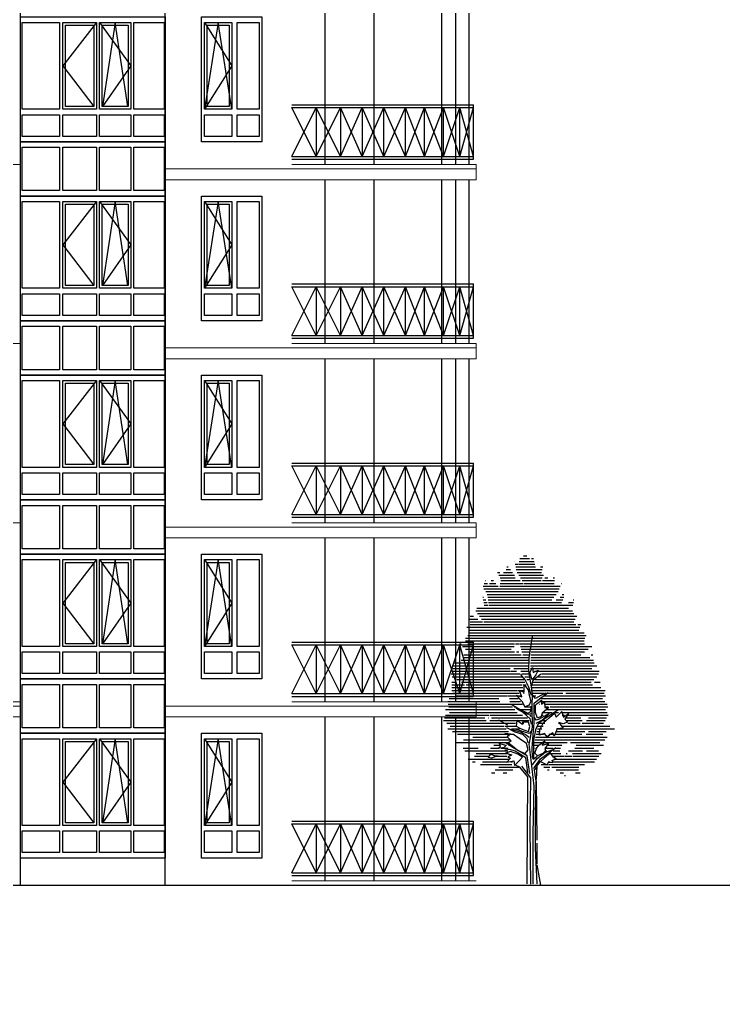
# Model space of a CAD drawing. Header units: inches. Extents: x -634 to 3638, y -6930911 to 5552.
# Drawn here: x 2135.34 to 2148.88, y 3390.97 to 3409.93 of the extents above; entities that cross this region are included whole.
import ezdxf

# ---------------------------------------------------------------- set-up
doc = ezdxf.new("R2010")
doc.units = ezdxf.units.IN
doc.header["$MEASUREMENT"] = 0
doc.linetypes.add('DASHED2', pattern=[9.525, 6.35, -3.175])
for name, color, linetype in [('derevo', 7, 'Continuous'), ('OGRAJDENIYE', 255, 'Continuous'), ('Okno', 150, 'Continuous'), ('WALL', 243, 'Continuous'), ('развертка', 7, 'Continuous')]:
    doc.layers.add(name, color=color, linetype=linetype)
doc.layers.add('ELEV', color=134, linetype='Continuous', lineweight=18)
doc.layers.add('WALL_1', color=11, linetype='Continuous', lineweight=15)

# ---------------------------------------------------------------- blocks, each defined once
blk = doc.blocks.new('*X16')
at = {"color": 0, "linetype": 'ByBlock'}
for p, q in [((108.584, 21.6), (108.585, 21.6)), ((108.753, 21.6), (109.298, 21.6)), ((108.775, 21.7), (109.124, 21.7)), ((108.911, 21.8), (109.024, 21.8)), ((109.203, 21.7), (109.275, 21.7)), ((107.957, 21.2), (108.045, 21.2)), ((108.174, 21.2), (108.508, 21.2)), ((108.273, 21.3), (108.429, 21.3)), ((108.305, 21.4), (108.35, 21.4)), ((108.603, 21.5), (108.702, 21.5)), ((108.623, 21.4), (109.342, 21.4)), ((108.642, 21.3), (109.586, 21.3)), ((108.68, 21.2), (109.56, 21.2)), ((108.731, 21.5), (109.32, 21.5)), ((109.53, 21.4), (109.611, 21.4)), ((107.515, 20.9), (107.525, 20.9)), ((107.73, 20.9), (107.817, 20.9)), ((108.005, 21.1), (108.584, 21.1)), ((108.052, 21), (108.599, 21)), ((108.082, 20.9), (108.614, 20.9)), ((108.633, 20.9), (108.786, 20.9)), ((108.739, 21.1), (109.633, 21.1)), ((108.798, 21), (109.593, 21)), ((108.857, 20.9), (109.553, 20.9)), ((109.6, 20.9), (110.032, 20.9)), ((109.68, 21), (109.798, 21)), ((109.987, 21), (110.038, 21)), ((107.441, 20.7), (107.984, 20.7)), ((107.466, 20.6), (110.209, 20.6)), ((107.478, 20.8), (107.601, 20.8)), ((107.53, 20.5), (110.169, 20.5)), ((107.671, 20.8), (107.901, 20.8)), ((108.043, 20.7), (110.248, 20.7)), ((108.062, 20.8), (108.887, 20.8)), ((108.916, 20.8), (109.512, 20.8)), ((109.519, 20.8), (110.025, 20.8)), ((110.283, 20.8), (110.288, 20.8)), ((107.421, 20.3), (107.455, 20.3)), ((107.441, 20.2), (107.536, 20.2)), ((107.589, 20.4), (110.097, 20.4)), ((107.605, 20.3), (110.017, 20.3)), ((107.62, 20.2), (109.938, 20.2)), ((110.098, 20.2), (110.341, 20.2)), ((110.247, 20.3), (110.376, 20.3)), ((110.317, 20.4), (110.376, 20.4)), ((110.719, 20.2), (110.747, 20.2)), ((107.165, 19.8), (110.695, 19.8)), ((107.201, 19.9), (107.487, 19.9)), ((107.46, 20.1), (107.581, 20.1)), ((107.48, 20), (107.617, 20)), ((107.5, 19.9), (107.652, 19.9)), ((107.636, 20.1), (110.292, 20.1)), ((107.652, 20), (110.708, 20)), ((107.667, 19.9), (110.544, 19.9)), ((110.543, 20.1), (110.73, 20.1)), ((106.951, 19.5), (107.249, 19.5)), ((106.958, 19.4), (107.409, 19.4)), ((106.965, 19.6), (107.088, 19.6)), ((107.23, 19.7), (110.746, 19.7)), ((107.306, 19.6), (110.851, 19.6)), ((107.382, 19.5), (110.796, 19.5)), ((107.458, 19.4), (110.742, 19.4)), ((106.846, 19.2), (110.965, 19.2)), ((106.899, 19.1), (110.926, 19.1)), ((106.965, 19.3), (110.814, 19.3)), ((110.888, 19.3), (111.004, 19.3)), ((106.794, 18.8), (111.139, 18.8)), ((106.798, 18.7), (108.736, 18.7)), ((106.875, 18.9), (111.197, 18.9)), ((106.929, 19), (111.124, 19)), ((108.741, 18.7), (109.205, 18.7)), ((109.205, 18.7), (111.115, 18.7)), ((106.575, 18.6), (106.641, 18.6)), ((106.685, 18.5), (108.568, 18.5)), ((106.795, 18.4), (108.454, 18.4)), ((106.873, 18.6), (108.579, 18.6)), ((108.617, 18.6), (108.753, 18.6)), ((108.769, 18.6), (109.19, 18.6)), ((108.796, 18.5), (109.175, 18.5)), ((108.824, 18.4), (109.16, 18.4)), ((109.191, 18.4), (111.265, 18.4)), ((109.196, 18.5), (111.396, 18.5)), ((109.2, 18.6), (111.136, 18.6)), ((106.636, 18), (109.099, 18)), ((106.72, 18.1), (109.114, 18.1)), ((106.734, 18.2), (108.817, 18.2)), ((106.905, 18.3), (108.586, 18.3)), ((108.649, 18.3), (108.738, 18.3)), ((108.851, 18.3), (109.144, 18.3)), ((108.879, 18.2), (109.129, 18.2)), ((109.172, 18), (111.458, 18)), ((109.177, 18.1), (111.322, 18.1)), ((109.181, 18.2), (111.004, 18.2)), ((109.186, 18.3), (111.134, 18.3)), ((111.37, 18.2), (111.433, 18.2)), ((106.331, 17.8), (109.083, 17.8)), ((106.332, 17.6), (108.43, 17.6)), ((106.338, 17.7), (108.42, 17.7)), ((106.352, 17.9), (109.084, 17.9)), ((108.462, 17.6), (108.647, 17.6)), ((108.554, 17.7), (109.088, 17.7)), ((108.805, 17.6), (109.093, 17.6)), ((109.158, 17.7), (109.188, 17.7)), ((109.162, 17.8), (111.577, 17.8)), ((109.167, 17.9), (111.481, 17.9)), ((109.264, 17.7), (111.4, 17.7)), ((109.307, 17.6), (109.383, 17.6)), ((109.451, 17.6), (111.664, 17.6)), ((106.273, 17.5), (108.787, 17.5)), ((106.311, 17.4), (108.883, 17.4)), ((106.48, 17.3), (108.922, 17.3)), ((108.844, 17.5), (109.099, 17.5)), ((108.961, 17.4), (109.104, 17.4)), ((109.035, 17.3), (109.109, 17.3)), ((109.329, 17.3), (111.477, 17.3)), ((109.445, 17.4), (111.577, 17.4)), ((109.561, 17.5), (111.636, 17.5)), ((106.292, 17.2), (106.438, 17.2)), ((106.292, 17.1), (106.752, 17.1)), ((106.292, 17), (108.882, 17)), ((106.292, 16.9), (108.694, 16.9)), ((106.649, 17.2), (108.962, 17.2)), ((106.819, 17.1), (108.855, 17.1)), ((108.71, 16.9), (108.909, 16.9)), ((108.896, 17.1), (109.001, 17.1)), ((109.11, 17.2), (109.114, 17.2)), ((109.193, 17), (111.728, 17)), ((109.193, 16.9), (111.887, 16.9)), ((109.199, 17.1), (111.426, 17.1)), ((109.212, 17.2), (111.377, 17.2)), ((111.5, 17.2), (111.697, 17.2)), ((106.194, 16.6), (108.008, 16.6)), ((106.338, 16.8), (108.749, 16.8)), ((106.416, 16.7), (108.298, 16.7)), ((108.322, 16.7), (108.647, 16.7)), ((108.401, 16.6), (108.723, 16.6)), ((108.713, 16.7), (108.803, 16.7)), ((108.91, 16.8), (108.936, 16.8)), ((109.238, 16.8), (109.673, 16.8)), ((109.284, 16.7), (109.355, 16.7)), ((109.497, 16.6), (111.786, 16.6)), ((109.621, 16.7), (111.903, 16.7)), ((109.746, 16.8), (110.338, 16.8)), ((110.453, 16.8), (111.846, 16.8)), ((106.07, 16.2), (108.596, 16.2)), ((106.149, 16.5), (108.041, 16.5)), ((106.159, 16.4), (108.874, 16.4)), ((106.19, 16.3), (108.511, 16.3)), ((108.414, 16.5), (108.799, 16.5)), ((108.564, 16.3), (108.642, 16.3)), ((108.766, 16.2), (109.153, 16.2)), ((108.943, 16.3), (109.153, 16.3)), ((109.491, 16.4), (109.504, 16.4)), ((109.527, 16.5), (111.876, 16.5)), ((109.673, 16.4), (111.955, 16.4)), ((109.683, 16.3), (109.82, 16.3)), ((109.718, 16.2), (111.9, 16.2)), ((109.886, 16.3), (111.983, 16.3)), ((106.027, 15.9), (107.499, 15.9)), ((106.059, 16), (107.652, 16)), ((106.206, 16.1), (108.682, 16.1)), ((107.627, 15.9), (107.639, 15.9)), ((107.689, 16), (108.874, 16)), ((107.742, 15.9), (109.054, 15.9)), ((108.889, 16.1), (109.028, 16.1)), ((109.581, 16), (109.628, 16)), ((109.593, 16.1), (109.95, 16.1)), ((110.046, 16.1), (110.184, 16.1)), ((110.068, 16), (110.102, 16)), ((110.267, 16.1), (111.963, 16.1)), ((110.316, 16), (110.401, 16)), ((110.438, 15.9), (111.002, 15.9)), ((110.504, 16), (111.997, 16)), ((111.281, 15.9), (111.939, 15.9)), ((105.994, 15.8), (107.55, 15.8)), ((106.109, 15.7), (106.903, 15.7)), ((106.15, 15.5), (108.274, 15.5)), ((106.235, 15.6), (108.189, 15.6)), ((106.907, 15.7), (108.104, 15.7)), ((107.675, 15.8), (108.65, 15.8)), ((108.11, 15.7), (108.621, 15.7)), ((108.23, 15.6), (108.641, 15.6)), ((108.467, 15.5), (108.765, 15.5)), ((108.673, 15.8), (109.114, 15.8)), ((108.87, 15.7), (108.921, 15.7)), ((109.414, 15.5), (109.575, 15.5)), ((109.435, 15.6), (109.63, 15.6)), ((109.456, 15.7), (109.685, 15.7)), ((109.566, 15.8), (109.74, 15.8)), ((110.108, 15.5), (112.221, 15.5)), ((110.188, 15.7), (110.266, 15.7)), ((110.304, 15.6), (112.056, 15.6)), ((110.462, 15.8), (111.041, 15.8)), ((110.528, 15.7), (110.977, 15.7)), ((111.043, 15.7), (111.824, 15.7)), ((111.204, 15.8), (111.882, 15.8)), ((106.326, 15.4), (108.359, 15.4)), ((106.501, 15.3), (108.543, 15.3)), ((106.715, 15.1), (108.404, 15.1)), ((107.06, 15.2), (108.314, 15.2)), ((108.833, 15.4), (108.903, 15.4)), ((109.316, 15.1), (110.605, 15.1)), ((109.341, 15.2), (111.953, 15.2)), ((109.366, 15.3), (109.642, 15.3)), ((109.392, 15.4), (109.52, 15.4)), ((109.831, 15.3), (109.978, 15.3)), ((110.042, 15.3), (111.036, 15.3)), ((110.075, 15.4), (111.139, 15.4)), ((110.617, 15.1), (111.877, 15.1)), ((111.198, 15.3), (111.804, 15.3)), ((111.273, 15.4), (111.922, 15.4)), ((106.418, 15), (108.391, 15)), ((106.71, 14.8), (107.251, 14.8)), ((107.708, 14.8), (108.004, 14.8)), ((107.83, 14.9), (108.055, 14.9)), ((108.089, 14.8), (108.351, 14.8)), ((108.253, 14.9), (108.286, 14.9)), ((108.361, 14.9), (108.48, 14.9)), ((109.294, 15), (109.62, 15)), ((109.311, 14.9), (109.476, 14.9)), ((109.327, 14.8), (109.333, 14.8)), ((109.673, 15), (110.494, 15)), ((109.718, 14.8), (109.993, 14.8)), ((109.795, 14.9), (110.311, 14.9)), ((110.069, 14.8), (110.252, 14.8)), ((110.617, 15), (111.691, 15)), ((110.779, 14.8), (111.477, 14.8)), ((110.825, 14.9), (111.828, 14.9)), ((106.764, 14.7), (108.335, 14.7)), ((106.895, 14.4), (108.385, 14.4)), ((107.12, 14.5), (107.657, 14.5)), ((107.181, 14.6), (108.349, 14.6)), ((107.924, 14.5), (108.297, 14.5)), ((109.689, 14.7), (109.754, 14.7)), ((109.929, 14.6), (110.274, 14.6)), ((109.984, 14.7), (110.232, 14.7)), ((110, 14.4), (111.573, 14.4)), ((110.007, 14.5), (110.391, 14.5)), ((110.413, 14.5), (110.667, 14.5)), ((110.46, 14.6), (110.501, 14.6)), ((110.552, 14.7), (111.062, 14.7)), ((110.694, 14.6), (111.144, 14.6)), ((110.711, 14.5), (111.653, 14.5)), ((111.148, 14.6), (111.734, 14.6)), ((111.203, 14.7), (111.642, 14.7)), ((107.043, 14.3), (107.152, 14.3)), ((107.345, 14.2), (108.486, 14.2)), ((107.418, 14.3), (108.296, 14.3)), ((108.013, 14.1), (108.742, 14.1)), ((108.445, 14.3), (108.51, 14.3)), ((109.552, 14.2), (109.79, 14.2)), ((109.648, 14.1), (109.868, 14.1)), ((109.813, 14.3), (109.885, 14.3)), ((109.824, 14.2), (111.129, 14.2)), ((109.94, 14.1), (110.925, 14.1)), ((109.967, 14.3), (111.493, 14.3)), ((107.737, 13.9), (107.858, 13.9)), ((107.875, 14), (108.522, 14)), ((108.162, 13.9), (108.303, 13.9)), ((109.777, 14), (109.839, 14)), ((110.095, 14), (110.912, 14)), ((110.249, 13.9), (110.367, 13.9)), ((110.404, 13.8), (110.444, 13.8)), ((110.808, 13.9), (110.978, 13.9))]:
    blk.add_line(p, q, dxfattribs=at)

msp = doc.modelspace()

# ---------------------------------------------------------------- hatches: boundary and pattern name
at = {"layer": 'ELEV', "linetype": 'Continuous'}
h = msp.add_hatch(dxfattribs=at)
h.set_pattern_fill('ANSI31', color=256, scale=0.01044, style=0)
h.set_pattern_definition([(45, (1262.311104, 3366.587935), (-0.02343928418428, 0.02343928418428), [])])
edge = h.paths.add_edge_path()
edge.add_ellipse((1445.78234, 3471.96182), major_axis=(0, 6932302.83262), ratio=0.00000001506, start_angle=89.999976115149, end_angle=270.000023884851)
edge.add_line((1445.67794, 3474.85168), (1445.67794, 3528.48347))
edge.add_line((1445.67794, 3528.48347), (1445.88675, 3528.48347))
edge.add_line((1445.88675, 3528.48347), (1445.88675, 3474.85168))

# ---------------------------------------------------------------- linework, layer by layer
at = {"layer": 'derevo', "color": 0}
for p, q in [((2145.14316, 3397.65206), (2145.20957, 3398.06546)), ((2145.13394, 3397.39922), (2145.14316, 3397.65206)), ((2145.15566, 3397.37414), (2145.2104, 3397.46926)), ((2145.2104, 3397.46926), (2145.21904, 3397.37414)), ((2145.21904, 3397.37414), (2145.317, 3397.41738)), ((2145.317, 3397.41738), (2145.27378, 3397.32802)), ((2145.06937, 3397.23128), (2144.98451, 3397.33463)), ((2145.13394, 3397.08917), (2145.06937, 3397.23128)), ((2145.20957, 3396.97659), (2145.13394, 3397.39922)), ((2145.19887, 3397.23291), (2145.15566, 3397.37414)), ((2145.27378, 3397.32802), (2145.19887, 3397.23291)), ((2145.2188, 3397.22205), (2145.36823, 3397.34385)), ((2145.04617, 3396.99367), (2145.04617, 3397.1349)), ((2145.04617, 3397.1349), (2145.12108, 3397.0369)), ((2145.12108, 3397.0369), (2145.14413, 3396.9389)), ((2145.19113, 3396.93045), (2145.13394, 3397.08917)), ((2145.19113, 3397.10947), (2145.2188, 3397.22205)), ((2145.20957, 3396.93968), (2145.19113, 3397.10947)), ((2145.01448, 3396.8092), (2144.89347, 3396.9389)), ((2144.89347, 3396.9389), (2145.00295, 3396.9072)), ((2145.00295, 3396.9072), (2144.95974, 3397.02538)), ((2144.95974, 3397.02538), (2145.04617, 3396.99367)), ((2145.14413, 3396.9389), (2145.17582, 3396.82073)), ((2145.20035, 3396.69607), (2145.20957, 3396.97659)), ((2145.26676, 3396.87324), (2145.20957, 3396.93968)), ((2145.23725, 3396.78096), (2145.34055, 3396.86401)), ((2145.36823, 3396.93045), (2145.26676, 3396.87324)), ((2145.34055, 3396.86401), (2145.51027, 3396.98582)), ((2145.46231, 3396.97659), (2145.36823, 3396.93045)), ((2144.79634, 3396.76066), (2144.95684, 3396.66839)), ((2145.03063, 3396.60195), (2144.89043, 3396.67761)), ((2144.95684, 3396.66839), (2145.11549, 3396.59272)), ((2145.0577, 3396.7112), (2145.01448, 3396.8092)), ((2145.14413, 3396.7429), (2145.0577, 3396.7112)), ((2145.17582, 3396.82073), (2145.14413, 3396.7429)), ((2145.17268, 3396.6204), (2145.1819, 3396.72375)), ((2145.20957, 3396.31958), (2145.20035, 3396.69607)), ((2145.23725, 3396.40448), (2145.23725, 3396.78096)), ((2145.26226, 3396.7429), (2145.29683, 3396.77749)), ((2145.26226, 3396.60167), (2145.26226, 3396.7429)), ((2145.29683, 3396.77749), (2145.38327, 3396.8409)), ((2145.38327, 3396.8409), (2145.38327, 3396.76596)), ((2145.38327, 3396.76596), (2145.43801, 3396.8092)), ((2145.52445, 3396.69967), (2145.39479, 3396.59302)), ((2145.43801, 3396.8092), (2145.44665, 3396.69967)), ((2145.44665, 3396.69967), (2145.52445, 3396.69967)), ((2145.49183, 3396.51705), (2145.70582, 3396.65731)), ((2145.16345, 3396.48014), (2145.03063, 3396.60195)), ((2145.12471, 3396.56504), (2145.06015, 3396.57426)), ((2145.11549, 3396.59272), (2145.17268, 3396.6204)), ((2145.1819, 3396.57426), (2145.12471, 3396.56504)), ((2145.17268, 3396.51705), (2145.16345, 3396.55581)), ((2145.19113, 3396.37679), (2145.16345, 3396.48014)), ((2145.27599, 3396.45246), (2145.24647, 3396.50783)), ((2145.30548, 3396.49502), (2145.26226, 3396.60167)), ((2145.32211, 3396.47091), (2145.27599, 3396.45246)), ((2145.37174, 3396.52673), (2145.30548, 3396.49502)), ((2145.52872, 3396.58349), (2145.32211, 3396.47091)), ((2145.33133, 3396.40448), (2145.49183, 3396.51705)), ((2145.39479, 3396.59302), (2145.37174, 3396.52673)), ((2145.39774, 3396.46169), (2145.52872, 3396.58349)), ((2145.41496, 3396.39702), (2145.53309, 3396.50655)), ((2145.53309, 3396.50655), (2145.63105, 3396.59302)), ((2145.63105, 3396.59302), (2145.66562, 3396.5152)), ((2145.66562, 3396.5152), (2145.77223, 3396.62473)), ((2145.77223, 3396.62473), (2145.80392, 3396.5152)), ((2145.80392, 3396.5152), (2145.90188, 3396.58149)), ((2145.90188, 3396.58149), (2145.82697, 3396.47196)), ((2145.82697, 3396.47196), (2145.88171, 3396.4172)), ((2144.73178, 3396.35834), (2144.56206, 3396.45246)), ((2144.87198, 3396.2273), (2144.71333, 3396.31035)), ((2144.90499, 3396.45179), (2144.89347, 3396.34226)), ((2144.89347, 3396.34226), (2144.99143, 3396.28749)), ((2145.01448, 3396.37396), (2144.90499, 3396.45179)), ((2144.99143, 3396.28749), (2145.13261, 3396.23561)), ((2145.13261, 3396.4172), (2145.01448, 3396.4172)), ((2145.01448, 3396.4172), (2145.01448, 3396.37396)), ((2145.15566, 3396.33073), (2145.13261, 3396.4172)), ((2145.13261, 3396.23561), (2145.15566, 3396.33073)), ((2145.14316, 3395.99108), (2145.20957, 3396.31958)), ((2145.2188, 3396.17009), (2145.23725, 3396.40448)), ((2145.26676, 3396.26421), (2145.33133, 3396.40448)), ((2145.27599, 3396.39525), (2145.39774, 3396.46169)), ((2145.34869, 3396.26731), (2145.41496, 3396.39702)), ((2145.67427, 3396.28749), (2145.66562, 3396.23561)), ((2145.79528, 3396.29902), (2145.67427, 3396.28749)), ((2145.79528, 3396.38549), (2145.71749, 3396.40855)), ((2145.71749, 3396.40855), (2145.79528, 3396.29902)), ((2145.88171, 3396.4172), (2145.79528, 3396.38549)), ((2144.84161, 3396.18084), (2144.67738, 3396.20102)), ((2144.67738, 3396.20102), (2144.75517, 3396.15778)), ((2144.75517, 3396.15778), (2144.7206, 3396.13761)), ((2144.7206, 3396.13761), (2144.79839, 3396.05978)), ((2144.97529, 3396.2273), (2144.78712, 3396.27344)), ((2144.94821, 3396.10302), (2144.84161, 3396.18084)), ((2145.02141, 3396.17932), (2144.87198, 3396.2273)), ((2145.14316, 3396.19778), (2144.89043, 3396.27344)), ((2145.08939, 3396.00502), (2144.94821, 3396.10302)), ((2145.06937, 3396.17932), (2144.97529, 3396.2273)), ((2145.10627, 3396.09443), (2145.02141, 3396.17932)), ((2145.14316, 3396.12395), (2145.06937, 3396.17932)), ((2145.12471, 3396.0206), (2145.10627, 3396.09443)), ((2145.1819, 3396.24576), (2145.14316, 3396.19778)), ((2145.20035, 3395.91725), (2145.2188, 3396.17009)), ((2145.26676, 3396.26421), (2145.22802, 3396.07597)), ((2145.34005, 3396.16931), (2145.34869, 3396.26731)), ((2145.43801, 3396.20102), (2145.34005, 3396.16931)), ((2145.48987, 3396.13761), (2145.43801, 3396.20102)), ((2145.59936, 3396.21255), (2145.48987, 3396.13761)), ((2145.62241, 3396.14626), (2145.59936, 3396.21255)), ((2145.66562, 3396.23561), (2145.62241, 3396.14626)), ((2144.54773, 3395.9099), (2144.59094, 3395.95314)), ((2144.66586, 3395.93008), (2144.54773, 3395.9099)), ((2144.59094, 3395.95314), (2144.57078, 3396.00502)), ((2144.57078, 3396.00502), (2144.62264, 3395.99637)), ((2144.62264, 3395.99637), (2144.6889, 3395.97331)), ((2144.6889, 3395.97331), (2144.66586, 3395.93008)), ((2144.82586, 3395.92648), (2144.70226, 3396.01138)), ((2144.79839, 3396.05978), (2144.74365, 3396.01655)), ((2144.74365, 3396.01655), (2144.86178, 3395.93008)), ((2145.10627, 3395.76592), (2144.82586, 3395.92648)), ((2144.86178, 3395.93008), (2144.91652, 3395.87531)), ((2145.12108, 3395.88684), (2145.08939, 3396.00502)), ((2145.1819, 3395.68287), (2145.14316, 3395.99108)), ((2145.20957, 3395.73824), (2145.20035, 3395.91725)), ((2145.22802, 3396.07597), (2145.22802, 3395.71978)), ((2145.25362, 3395.82343), (2145.28531, 3395.9099)), ((2145.28531, 3395.9099), (2145.32853, 3395.97331)), ((2145.32853, 3395.97331), (2145.44665, 3396.05978)), ((2145.44665, 3396.05978), (2145.39479, 3395.97331)), ((2145.39479, 3395.97331), (2145.51292, 3396.00502)), ((2145.51292, 3396.00502), (2145.44665, 3395.9099)), ((2145.44665, 3395.9099), (2145.45818, 3395.86667)), ((2145.55639, 3395.85081), (2145.6597, 3395.92648)), ((2144.35181, 3395.73408), (2144.40655, 3395.80037)), ((2144.41807, 3395.72543), (2144.35181, 3395.73408)), ((2144.40655, 3395.80037), (2144.48434, 3395.76867)), ((2144.5362, 3395.76867), (2144.41807, 3395.72543)), ((2144.48434, 3395.76867), (2144.5362, 3395.76867)), ((2144.76867, 3395.88957), (2144.67459, 3395.8785)), ((2144.78686, 3395.85514), (2144.6889, 3395.82343)), ((2144.6889, 3395.82343), (2144.80703, 3395.78884)), ((2144.78686, 3395.72543), (2144.71195, 3395.64761)), ((2144.80703, 3395.78884), (2144.73212, 3395.74561)), ((2144.73212, 3395.74561), (2144.78686, 3395.72543)), ((2144.87198, 3395.86004), (2144.76867, 3395.88957)), ((2144.92804, 3395.80037), (2144.78686, 3395.85514)), ((2145.07859, 3395.72901), (2144.87198, 3395.86004)), ((2144.91652, 3395.87531), (2145.06922, 3395.8119)), ((2145.01448, 3395.74561), (2144.92804, 3395.80037)), ((2144.95974, 3395.6822), (2145.01448, 3395.74561)), ((2145.06922, 3395.8119), (2145.12108, 3395.88684)), ((2145.11549, 3395.44849), (2145.07859, 3395.72901)), ((2145.15423, 3395.42819), (2145.10627, 3395.76592)), ((2145.22802, 3395.70133), (2145.20957, 3395.73824)), ((2145.20957, 3395.59798), (2145.29443, 3395.71978)), ((2145.29443, 3395.75669), (2145.22802, 3395.70133)), ((2145.23725, 3395.54076), (2145.359, 3395.71055)), ((2145.30548, 3395.76867), (2145.25362, 3395.82343)), ((2145.29443, 3395.71978), (2145.44386, 3395.83236)), ((2145.40344, 3395.8119), (2145.30548, 3395.76867)), ((2145.359, 3395.71055), (2145.55639, 3395.85081)), ((2145.48123, 3395.76867), (2145.36022, 3395.65914)), ((2145.45818, 3395.86667), (2145.40344, 3395.8119)), ((2145.44386, 3395.83236), (2145.60436, 3395.88957)), ((2145.55614, 3395.82343), (2145.48123, 3395.76867)), ((2145.61088, 3395.74561), (2145.55614, 3395.82343)), ((2145.58783, 3395.6822), (2145.66562, 3395.7139)), ((2145.66562, 3395.7139), (2145.61088, 3395.74561)), ((2144.71195, 3395.64761), (2144.85025, 3395.67067)), ((2144.85025, 3395.67067), (2144.86178, 3395.5842)), ((2144.86178, 3395.5842), (2144.95974, 3395.6822)), ((2144.96606, 3395.54999), (2144.8812, 3395.58875)), ((2145.11549, 3395.36359), (2144.96606, 3395.54999)), ((2145.17268, 3395.34514), (2145.00296, 3395.57029)), ((2145.23725, 3395.18458), (2145.1819, 3395.68287)), ((2145.27599, 3395.2787), (2145.23725, 3395.54076)), ((2145.26676, 3395.50385), (2145.28521, 3395.56107)), ((2145.28521, 3395.56107), (2145.359, 3395.66257)), ((2145.28521, 3395.31561), (2145.29443, 3395.57952)), ((2145.36022, 3395.65914), (2145.48987, 3395.59572)), ((2145.48987, 3395.59572), (2145.51292, 3395.64761)), ((2145.51292, 3395.64761), (2145.59936, 3395.63896)), ((2145.59936, 3395.63896), (2145.58783, 3395.6822)), ((2145.10627, 3393.30767), (2145.11549, 3395.36359)), ((2145.16345, 3394.36885), (2145.17268, 3395.34514)), ((2145.2188, 3394.2655), (2145.23725, 3395.18458)), ((2145.26676, 3394.61246), (2145.27599, 3395.2787)), ((2145.29443, 3394.14369), (2145.28521, 3395.2787)), ((2145.26676, 3393.99236), (2145.26676, 3394.61246)), ((2145.17268, 3393.29844), (2145.16345, 3394.36885)), ((2145.2188, 3393.30767), (2145.2188, 3394.2655)), ((2145.29443, 3393.69338), (2145.29443, 3394.08648)), ((2145.29443, 3393.30767), (2145.26676, 3393.99236)), ((2145.36823, 3393.27998), (2145.29443, 3393.67493))]:
    msp.add_line(p, q, dxfattribs=at)
at = {"layer": 'OGRAJDENIYE', "color": 7, "linetype": 'Continuous'}
for p, q in [((2140.57189, 3408.29323), (2144.06933, 3408.29323)), ((2140.57189, 3408.24102), (2144.06933, 3408.24102)), ((2141.04173, 3407.30139), (2140.57189, 3408.24102)), ((2140.57189, 3407.30139), (2141.04173, 3408.24102)), ((2141.04173, 3408.24102), (2141.04173, 3407.30139)), ((2141.04173, 3407.30139), (2141.51155, 3408.24102)), ((2141.51155, 3407.30139), (2141.04173, 3408.24102)), ((2141.51155, 3408.24102), (2141.51155, 3407.30139)), ((2141.51155, 3407.30139), (2141.92916, 3408.24102)), ((2141.92916, 3407.30139), (2141.51155, 3408.24102)), ((2141.92916, 3407.30139), (2142.34678, 3408.24102)), ((2142.34678, 3407.30139), (2141.92916, 3408.24102)), ((2141.92916, 3408.24102), (2141.92916, 3407.30139)), ((2142.34678, 3407.30139), (2142.34678, 3408.24102)), ((2142.34678, 3407.30139), (2142.76439, 3408.24102)), ((2142.76439, 3407.30139), (2142.34678, 3408.24102)), ((2142.76439, 3407.30139), (2142.76439, 3408.24102)), ((2142.76439, 3407.30139), (2143.1298, 3408.24102)), ((2143.1298, 3407.30139), (2142.76439, 3408.24102)), ((2143.1298, 3407.30139), (2143.1298, 3408.24102)), ((2143.1298, 3407.30139), (2143.49522, 3408.24102)), ((2143.49522, 3407.30139), (2143.1298, 3408.24102)), ((2143.49522, 3407.30139), (2143.49522, 3408.24102)), ((2143.49522, 3407.30139), (2143.80843, 3408.24102)), ((2143.80843, 3407.30139), (2143.49522, 3408.24102)), ((2143.80843, 3407.30139), (2143.80843, 3408.24102)), ((2143.80843, 3407.30139), (2144.06933, 3408.24102)), ((2144.06933, 3407.30139), (2143.80843, 3408.24102)), ((2144.06933, 3407.24919), (2144.06933, 3408.29323)), ((2140.57189, 3407.30139), (2144.06933, 3407.30139)), ((2140.57189, 3407.24919), (2144.06933, 3407.24919)), ((2140.57189, 3404.84791), (2144.06933, 3404.84791)), ((2144.06933, 3403.80387), (2144.06933, 3404.84791)), ((2140.57189, 3404.7957), (2144.06933, 3404.7957)), ((2141.04173, 3403.85607), (2140.57189, 3404.7957)), ((2140.57189, 3403.85607), (2141.04173, 3404.7957)), ((2141.04173, 3404.7957), (2141.04173, 3403.85607)), ((2141.04173, 3403.85607), (2141.51155, 3404.7957)), ((2141.51155, 3403.85607), (2141.04173, 3404.7957)), ((2141.51155, 3404.7957), (2141.51155, 3403.85607)), ((2141.51155, 3403.85607), (2141.92916, 3404.7957)), ((2141.92916, 3403.85607), (2141.51155, 3404.7957)), ((2141.92916, 3403.85607), (2142.34678, 3404.7957)), ((2142.34678, 3403.85607), (2141.92916, 3404.7957)), ((2141.92916, 3404.7957), (2141.92916, 3403.85607)), ((2142.34678, 3403.85607), (2142.34678, 3404.7957)), ((2142.34678, 3403.85607), (2142.76439, 3404.7957)), ((2142.76439, 3403.85607), (2142.34678, 3404.7957)), ((2142.76439, 3403.85607), (2142.76439, 3404.7957)), ((2142.76439, 3403.85607), (2143.1298, 3404.7957)), ((2143.1298, 3403.85607), (2142.76439, 3404.7957)), ((2143.1298, 3403.85607), (2143.1298, 3404.7957)), ((2143.1298, 3403.85607), (2143.49522, 3404.7957)), ((2143.49522, 3403.85607), (2143.1298, 3404.7957)), ((2143.49522, 3403.85607), (2143.49522, 3404.7957)), ((2143.49522, 3403.85607), (2143.80843, 3404.7957)), ((2143.80843, 3403.85607), (2143.49522, 3404.7957)), ((2143.80843, 3403.85607), (2143.80843, 3404.7957)), ((2143.80843, 3403.85607), (2144.06933, 3404.7957)), ((2144.06933, 3403.85607), (2143.80843, 3404.7957)), ((2140.57189, 3403.85607), (2144.06933, 3403.85607)), ((2140.57189, 3403.80387), (2144.06933, 3403.80387)), ((2140.57189, 3401.40259), (2144.06933, 3401.40259)), ((2144.06933, 3400.35855), (2144.06933, 3401.40259)), ((2140.57189, 3401.35038), (2144.06933, 3401.35038)), ((2141.04173, 3400.41075), (2140.57189, 3401.35038)), ((2140.57189, 3400.41075), (2141.04173, 3401.35038)), ((2141.04173, 3401.35038), (2141.04173, 3400.41075)), ((2141.04173, 3400.41075), (2141.51155, 3401.35038)), ((2141.51155, 3400.41075), (2141.04173, 3401.35038)), ((2141.51155, 3401.35038), (2141.51155, 3400.41075)), ((2141.51155, 3400.41075), (2141.92916, 3401.35038)), ((2141.92916, 3400.41075), (2141.51155, 3401.35038)), ((2141.92916, 3400.41075), (2142.34678, 3401.35038)), ((2142.34678, 3400.41075), (2141.92916, 3401.35038)), ((2141.92916, 3401.35038), (2141.92916, 3400.41075)), ((2142.34678, 3400.41075), (2142.34678, 3401.35038)), ((2142.34678, 3400.41075), (2142.76439, 3401.35038)), ((2142.76439, 3400.41075), (2142.34678, 3401.35038)), ((2142.76439, 3400.41075), (2142.76439, 3401.35038)), ((2142.76439, 3400.41075), (2143.1298, 3401.35038)), ((2143.1298, 3400.41075), (2142.76439, 3401.35038)), ((2143.1298, 3400.41075), (2143.1298, 3401.35038)), ((2143.1298, 3400.41075), (2143.49522, 3401.35038)), ((2143.49522, 3400.41075), (2143.1298, 3401.35038)), ((2143.49522, 3400.41075), (2143.49522, 3401.35038)), ((2143.49522, 3400.41075), (2143.80843, 3401.35038)), ((2143.80843, 3400.41075), (2143.49522, 3401.35038)), ((2143.80843, 3400.41075), (2143.80843, 3401.35038)), ((2143.80843, 3400.41075), (2144.06933, 3401.35038)), ((2144.06933, 3400.41075), (2143.80843, 3401.35038)), ((2140.57189, 3400.41075), (2144.06933, 3400.41075)), ((2140.57189, 3400.35855), (2144.06933, 3400.35855)), ((2140.57189, 3397.95727), (2144.06933, 3397.95727)), ((2140.57189, 3397.90506), (2144.06933, 3397.90506)), ((2141.04173, 3396.96543), (2140.57189, 3397.90506)), ((2140.57189, 3396.96543), (2141.04173, 3397.90506)), ((2141.04173, 3397.90506), (2141.04173, 3396.96543)), ((2141.04173, 3396.96543), (2141.51155, 3397.90506)), ((2141.51155, 3396.96543), (2141.04173, 3397.90506)), ((2141.51155, 3397.90506), (2141.51155, 3396.96543)), ((2141.51155, 3396.96543), (2141.92916, 3397.90506)), ((2141.92916, 3396.96543), (2141.51155, 3397.90506)), ((2141.92916, 3396.96543), (2142.34678, 3397.90506)), ((2142.34678, 3396.96543), (2141.92916, 3397.90506)), ((2141.92916, 3397.90506), (2141.92916, 3396.96543)), ((2142.34678, 3396.96543), (2142.34678, 3397.90506)), ((2142.34678, 3396.96543), (2142.76439, 3397.90506)), ((2142.76439, 3396.96543), (2142.34678, 3397.90506)), ((2142.76439, 3396.96543), (2142.76439, 3397.90506)), ((2142.76439, 3396.96543), (2143.1298, 3397.90506)), ((2143.1298, 3396.96543), (2142.76439, 3397.90506)), ((2143.1298, 3396.96543), (2143.1298, 3397.90506)), ((2143.1298, 3396.96543), (2143.49522, 3397.90506)), ((2143.49522, 3396.96543), (2143.1298, 3397.90506)), ((2143.49522, 3396.96543), (2143.49522, 3397.90506)), ((2143.49522, 3396.96543), (2143.80843, 3397.90506)), ((2143.80843, 3396.96543), (2143.49522, 3397.90506)), ((2143.80843, 3396.96543), (2143.80843, 3397.90506)), ((2143.80843, 3396.96543), (2144.06933, 3397.90506)), ((2144.06933, 3396.96543), (2143.80843, 3397.90506)), ((2144.06933, 3396.91323), (2144.06933, 3397.95727)), ((2140.57189, 3396.96543), (2144.06933, 3396.96543)), ((2140.57189, 3396.91323), (2144.06933, 3396.91323)), ((2140.57189, 3394.51195), (2144.06933, 3394.51195)), ((2140.57189, 3394.45974), (2144.06933, 3394.45974)), ((2141.04173, 3393.52011), (2140.57189, 3394.45974)), ((2140.57189, 3393.52011), (2141.04173, 3394.45974)), ((2141.04173, 3394.45974), (2141.04173, 3393.52011)), ((2141.04173, 3393.52011), (2141.51155, 3394.45974)), ((2141.51155, 3393.52011), (2141.04173, 3394.45974)), ((2141.51155, 3394.45974), (2141.51155, 3393.52011)), ((2141.51155, 3393.52011), (2141.92916, 3394.45974)), ((2141.92916, 3393.52011), (2141.51155, 3394.45974)), ((2141.92916, 3393.52011), (2142.34678, 3394.45974)), ((2142.34678, 3393.52011), (2141.92916, 3394.45974)), ((2141.92916, 3394.45974), (2141.92916, 3393.52011)), ((2142.34678, 3393.52011), (2142.34678, 3394.45974)), ((2142.34678, 3393.52011), (2142.76439, 3394.45974)), ((2142.76439, 3393.52011), (2142.34678, 3394.45974)), ((2142.76439, 3393.52011), (2142.76439, 3394.45974)), ((2142.76439, 3393.52011), (2143.1298, 3394.45974)), ((2143.1298, 3393.52011), (2142.76439, 3394.45974)), ((2143.1298, 3393.52011), (2143.1298, 3394.45974)), ((2143.1298, 3393.52011), (2143.49522, 3394.45974)), ((2143.49522, 3393.52011), (2143.1298, 3394.45974)), ((2143.49522, 3393.52011), (2143.49522, 3394.45974)), ((2143.49522, 3393.52011), (2143.80843, 3394.45974)), ((2143.80843, 3393.52011), (2143.49522, 3394.45974)), ((2143.80843, 3393.52011), (2143.80843, 3394.45974)), ((2143.80843, 3393.52011), (2144.06933, 3394.45974)), ((2144.06933, 3393.52011), (2143.80843, 3394.45974)), ((2144.06933, 3393.46791), (2144.06933, 3394.51195)), ((2140.57189, 3393.52011), (2144.06933, 3393.52011)), ((2140.57189, 3393.46791), (2144.06933, 3393.46791))]:
    msp.add_line(p, q, dxfattribs=at)
at = {"layer": 'Okno', "color": 7, "linetype": 'DASHED2', "ltscale": 0.4}
for p, q in [((2136.81285, 3409.88016), (2136.16878, 3409.04493)), ((2136.87379, 3409.88016), (2137.47487, 3409.04493)), ((2137.17433, 3409.88016), (2136.92915, 3408.2619)), ((2137.41951, 3408.2619), (2137.17433, 3409.88016)), ((2139.15461, 3409.88016), (2138.89099, 3408.2097)), ((2138.89099, 3409.88016), (2139.41823, 3409.04493)), ((2139.41823, 3408.2097), (2139.15461, 3409.88016)), ((2136.16878, 3409.04493), (2136.76065, 3408.2619)), ((2137.47487, 3409.04493), (2136.92915, 3408.2619)), ((2139.41823, 3409.04493), (2138.89099, 3408.2097)), ((2136.81285, 3406.43484), (2136.16878, 3405.59961)), ((2136.87379, 3406.43484), (2137.47487, 3405.59961)), ((2137.17433, 3406.43484), (2136.92915, 3404.81658)), ((2137.41951, 3404.81658), (2137.17433, 3406.43484)), ((2139.15461, 3406.43484), (2138.89099, 3404.76438)), ((2138.89099, 3406.43484), (2139.41823, 3405.59961)), ((2139.41823, 3404.76438), (2139.15461, 3406.43484)), ((2136.16878, 3405.59961), (2136.76065, 3404.81658)), ((2137.47487, 3405.59961), (2136.92915, 3404.81658)), ((2139.41823, 3405.59961), (2138.89099, 3404.76438)), ((2136.81285, 3402.98952), (2136.16878, 3402.15429)), ((2136.87379, 3402.98952), (2137.47487, 3402.15429)), ((2137.17433, 3402.98952), (2136.92915, 3401.37126)), ((2137.41951, 3401.37126), (2137.17433, 3402.98952)), ((2139.15461, 3402.98952), (2138.89099, 3401.31906)), ((2138.89099, 3402.98952), (2139.41823, 3402.15429)), ((2139.41823, 3401.31906), (2139.15461, 3402.98952)), ((2136.16878, 3402.15429), (2136.76065, 3401.37126)), ((2137.47487, 3402.15429), (2136.92915, 3401.37126)), ((2139.41823, 3402.15429), (2138.89099, 3401.31906)), ((2136.81285, 3399.5442), (2136.16878, 3398.70897)), ((2136.87379, 3399.5442), (2137.47487, 3398.70897)), ((2137.17433, 3399.5442), (2136.92915, 3397.92594)), ((2137.41951, 3397.92594), (2137.17433, 3399.5442)), ((2139.15461, 3399.5442), (2138.89099, 3397.87374)), ((2138.89099, 3399.5442), (2139.41823, 3398.70897)), ((2139.41823, 3397.87374), (2139.15461, 3399.5442)), ((2136.16878, 3398.70897), (2136.76065, 3397.92594)), ((2137.47487, 3398.70897), (2136.92915, 3397.92594)), ((2139.41823, 3398.70897), (2138.89099, 3397.87374)), ((2136.81285, 3396.09888), (2136.16878, 3395.26365)), ((2136.87379, 3396.09888), (2137.47487, 3395.26365)), ((2137.17433, 3396.09888), (2136.92915, 3394.48063)), ((2137.41951, 3394.48063), (2137.17433, 3396.09888)), ((2139.15461, 3396.09888), (2138.89099, 3394.42842)), ((2138.89099, 3396.09888), (2139.41823, 3395.26365)), ((2139.41823, 3394.42842), (2139.15461, 3396.09888)), ((2136.16878, 3395.26365), (2136.76065, 3394.48063)), ((2137.47487, 3395.26365), (2136.92915, 3394.48063)), ((2139.41823, 3395.26365), (2138.89099, 3394.42842))]:
    msp.add_line(p, q, dxfattribs=at)
at = {"layer": 'Okno', "color": 7}
for points in [[(2135.35171, 3409.98456), (2138.13905, 3409.98456), (2138.13905, 3407.58328), (2135.35171, 3407.58328)], [(2138.83879, 3409.98456), (2139.99767, 3409.98456), (2139.99767, 3407.58328), (2138.83879, 3407.58328)], [(2135.38305, 3409.88016), (2136.1037, 3409.88016), (2136.1037, 3408.2097), (2135.38305, 3408.2097)], [(2136.16878, 3409.88016), (2136.81285, 3409.88016), (2136.81285, 3408.2097), (2136.16878, 3408.2097)], [(2136.22098, 3409.82796), (2136.76065, 3409.82796), (2136.76065, 3408.2619), (2136.22098, 3408.2619), (2136.22098, 3409.82796)], [(2136.87379, 3409.88016), (2137.47487, 3409.88016), (2137.47487, 3408.2097), (2136.87379, 3408.2097)], [(2136.92599, 3409.82796), (2137.42267, 3409.82796), (2137.42267, 3408.2619), (2136.92599, 3408.2619), (2136.92599, 3409.82796)], [(2137.53145, 3409.88016), (2138.11435, 3409.88016), (2138.11435, 3408.2097), (2137.53145, 3408.2097)], [(2138.89099, 3409.88016), (2139.41823, 3409.88016), (2139.41823, 3408.2097), (2138.89099, 3408.2097)], [(2138.94319, 3409.82796), (2139.36603, 3409.82796), (2139.36603, 3408.2619), (2138.94319, 3408.2619), (2138.94319, 3409.82796)], [(2139.52263, 3409.88016), (2139.94547, 3409.88016), (2139.94547, 3408.2097), (2139.52263, 3408.2097)], [(2135.38305, 3408.1053), (2136.1037, 3408.1053), (2136.1037, 3407.68768), (2135.38305, 3407.68768)], [(2136.16878, 3408.1053), (2136.81285, 3408.1053), (2136.81285, 3407.68768), (2136.16878, 3407.68768)], [(2136.87379, 3408.1053), (2137.47487, 3408.1053), (2137.47487, 3407.68768), (2136.87379, 3407.68768)], [(2137.53145, 3408.1053), (2138.11435, 3408.1053), (2138.11435, 3407.68768), (2137.53145, 3407.68768)], [(2138.89099, 3408.1053), (2139.41823, 3408.1053), (2139.41823, 3407.68768), (2138.89099, 3407.68768)], [(2139.52263, 3408.1053), (2139.94547, 3408.1053), (2139.94547, 3407.68768), (2139.52263, 3407.68768)], [(2135.35171, 3407.58328), (2138.13905, 3407.58328), (2138.13905, 3406.53924), (2135.35171, 3406.53924)], [(2135.38305, 3407.47888), (2136.1037, 3407.47888), (2136.1037, 3406.64365), (2135.38305, 3406.64365)], [(2136.16878, 3407.47888), (2136.81285, 3407.47888), (2136.81285, 3406.64365), (2136.16878, 3406.64365)], [(2136.87379, 3407.47888), (2137.47487, 3407.47888), (2137.47487, 3406.64365), (2136.87379, 3406.64365)], [(2137.53145, 3407.47888), (2138.11435, 3407.47888), (2138.11435, 3406.64365), (2137.53145, 3406.64365)], [(2135.35171, 3406.53924), (2138.13905, 3406.53924), (2138.13905, 3404.13796), (2135.35171, 3404.13796)], [(2138.83879, 3406.53924), (2139.99767, 3406.53924), (2139.99767, 3404.13796), (2138.83879, 3404.13796)], [(2135.38305, 3406.43484), (2136.1037, 3406.43484), (2136.1037, 3404.76438), (2135.38305, 3404.76438)], [(2136.16878, 3406.43484), (2136.81285, 3406.43484), (2136.81285, 3404.76438), (2136.16878, 3404.76438)], [(2136.22098, 3406.38264), (2136.76065, 3406.38264), (2136.76065, 3404.81658), (2136.22098, 3404.81658), (2136.22098, 3406.38264)], [(2136.87379, 3406.43484), (2137.47487, 3406.43484), (2137.47487, 3404.76438), (2136.87379, 3404.76438)], [(2136.92599, 3406.38264), (2137.42267, 3406.38264), (2137.42267, 3404.81658), (2136.92599, 3404.81658), (2136.92599, 3406.38264)], [(2137.53145, 3406.43484), (2138.11435, 3406.43484), (2138.11435, 3404.76438), (2137.53145, 3404.76438)], [(2138.89099, 3406.43484), (2139.41823, 3406.43484), (2139.41823, 3404.76438), (2138.89099, 3404.76438)], [(2138.94319, 3406.38264), (2139.36603, 3406.38264), (2139.36603, 3404.81658), (2138.94319, 3404.81658), (2138.94319, 3406.38264)], [(2139.52263, 3406.43484), (2139.94547, 3406.43484), (2139.94547, 3404.76438), (2139.52263, 3404.76438)], [(2135.38305, 3404.65998), (2136.1037, 3404.65998), (2136.1037, 3404.24236), (2135.38305, 3404.24236)], [(2136.16878, 3404.65998), (2136.81285, 3404.65998), (2136.81285, 3404.24236), (2136.16878, 3404.24236)], [(2136.87379, 3404.65998), (2137.47487, 3404.65998), (2137.47487, 3404.24236), (2136.87379, 3404.24236)], [(2137.53145, 3404.65998), (2138.11435, 3404.65998), (2138.11435, 3404.24236), (2137.53145, 3404.24236)], [(2138.89099, 3404.65998), (2139.41823, 3404.65998), (2139.41823, 3404.24236), (2138.89099, 3404.24236)], [(2139.52263, 3404.65998), (2139.94547, 3404.65998), (2139.94547, 3404.24236), (2139.52263, 3404.24236)], [(2135.35171, 3404.13796), (2138.13905, 3404.13796), (2138.13905, 3403.09392), (2135.35171, 3403.09392)], [(2135.38305, 3404.03356), (2136.1037, 3404.03356), (2136.1037, 3403.19833), (2135.38305, 3403.19833)], [(2136.16878, 3404.03356), (2136.81285, 3404.03356), (2136.81285, 3403.19833), (2136.16878, 3403.19833)], [(2136.87379, 3404.03356), (2137.47487, 3404.03356), (2137.47487, 3403.19833), (2136.87379, 3403.19833)], [(2137.53145, 3404.03356), (2138.11435, 3404.03356), (2138.11435, 3403.19833), (2137.53145, 3403.19833)], [(2135.35171, 3403.09392), (2138.13905, 3403.09392), (2138.13905, 3400.69264), (2135.35171, 3400.69264)], [(2135.38305, 3402.98952), (2136.1037, 3402.98952), (2136.1037, 3401.31906), (2135.38305, 3401.31906)], [(2136.16878, 3402.98952), (2136.81285, 3402.98952), (2136.81285, 3401.31906), (2136.16878, 3401.31906)], [(2136.22098, 3402.93732), (2136.76065, 3402.93732), (2136.76065, 3401.37126), (2136.22098, 3401.37126), (2136.22098, 3402.93732)], [(2136.87379, 3402.98952), (2137.47487, 3402.98952), (2137.47487, 3401.31906), (2136.87379, 3401.31906)], [(2136.92599, 3402.93732), (2137.42267, 3402.93732), (2137.42267, 3401.37126), (2136.92599, 3401.37126), (2136.92599, 3402.93732)], [(2137.53145, 3402.98952), (2138.11435, 3402.98952), (2138.11435, 3401.31906), (2137.53145, 3401.31906)], [(2138.83879, 3403.09392), (2139.99767, 3403.09392), (2139.99767, 3400.69264), (2138.83879, 3400.69264)], [(2138.89099, 3402.98952), (2139.41823, 3402.98952), (2139.41823, 3401.31906), (2138.89099, 3401.31906)], [(2138.94319, 3402.93732), (2139.36603, 3402.93732), (2139.36603, 3401.37126), (2138.94319, 3401.37126), (2138.94319, 3402.93732)], [(2139.52263, 3402.98952), (2139.94547, 3402.98952), (2139.94547, 3401.31906), (2139.52263, 3401.31906)], [(2135.38305, 3401.21466), (2136.1037, 3401.21466), (2136.1037, 3400.79704), (2135.38305, 3400.79704)], [(2136.16878, 3401.21466), (2136.81285, 3401.21466), (2136.81285, 3400.79704), (2136.16878, 3400.79704)], [(2136.87379, 3401.21466), (2137.47487, 3401.21466), (2137.47487, 3400.79704), (2136.87379, 3400.79704)], [(2137.53145, 3401.21466), (2138.11435, 3401.21466), (2138.11435, 3400.79704), (2137.53145, 3400.79704)], [(2138.89099, 3401.21466), (2139.41823, 3401.21466), (2139.41823, 3400.79704), (2138.89099, 3400.79704)], [(2139.52263, 3401.21466), (2139.94547, 3401.21466), (2139.94547, 3400.79704), (2139.52263, 3400.79704)], [(2135.35171, 3400.69264), (2138.13905, 3400.69264), (2138.13905, 3399.6486), (2135.35171, 3399.6486)], [(2135.38305, 3400.58824), (2136.1037, 3400.58824), (2136.1037, 3399.75301), (2135.38305, 3399.75301)], [(2136.16878, 3400.58824), (2136.81285, 3400.58824), (2136.81285, 3399.75301), (2136.16878, 3399.75301)], [(2136.87379, 3400.58824), (2137.47487, 3400.58824), (2137.47487, 3399.75301), (2136.87379, 3399.75301)], [(2137.53145, 3400.58824), (2138.11435, 3400.58824), (2138.11435, 3399.75301), (2137.53145, 3399.75301)], [(2135.35171, 3399.6486), (2138.13905, 3399.6486), (2138.13905, 3397.24732), (2135.35171, 3397.24732)], [(2135.38305, 3399.5442), (2136.1037, 3399.5442), (2136.1037, 3397.87374), (2135.38305, 3397.87374)], [(2136.16878, 3399.5442), (2136.81285, 3399.5442), (2136.81285, 3397.87374), (2136.16878, 3397.87374)], [(2136.87379, 3399.5442), (2137.47487, 3399.5442), (2137.47487, 3397.87374), (2136.87379, 3397.87374)], [(2137.53145, 3399.5442), (2138.11435, 3399.5442), (2138.11435, 3397.87374), (2137.53145, 3397.87374)], [(2138.83879, 3399.6486), (2139.99767, 3399.6486), (2139.99767, 3397.24732), (2138.83879, 3397.24732)], [(2138.89099, 3399.5442), (2139.41823, 3399.5442), (2139.41823, 3397.87374), (2138.89099, 3397.87374)], [(2139.52263, 3399.5442), (2139.94547, 3399.5442), (2139.94547, 3397.87374), (2139.52263, 3397.87374)], [(2136.22098, 3399.492), (2136.76065, 3399.492), (2136.76065, 3397.92594), (2136.22098, 3397.92594), (2136.22098, 3399.492)], [(2136.92599, 3399.492), (2137.42267, 3399.492), (2137.42267, 3397.92594), (2136.92599, 3397.92594), (2136.92599, 3399.492)], [(2138.94319, 3399.492), (2139.36603, 3399.492), (2139.36603, 3397.92594), (2138.94319, 3397.92594), (2138.94319, 3399.492)], [(2135.38305, 3397.76934), (2136.1037, 3397.76934), (2136.1037, 3397.35172), (2135.38305, 3397.35172)], [(2136.16878, 3397.76934), (2136.81285, 3397.76934), (2136.81285, 3397.35172), (2136.16878, 3397.35172)], [(2136.87379, 3397.76934), (2137.47487, 3397.76934), (2137.47487, 3397.35172), (2136.87379, 3397.35172)], [(2137.53145, 3397.76934), (2138.11435, 3397.76934), (2138.11435, 3397.35172), (2137.53145, 3397.35172)], [(2138.89099, 3397.76934), (2139.41823, 3397.76934), (2139.41823, 3397.35172), (2138.89099, 3397.35172)], [(2139.52263, 3397.76934), (2139.94547, 3397.76934), (2139.94547, 3397.35172), (2139.52263, 3397.35172)], [(2135.35171, 3397.24732), (2138.13905, 3397.24732), (2138.13905, 3396.20329), (2135.35171, 3396.20329)], [(2135.38305, 3397.14292), (2136.1037, 3397.14292), (2136.1037, 3396.30769), (2135.38305, 3396.30769)], [(2136.16878, 3397.14292), (2136.81285, 3397.14292), (2136.81285, 3396.30769), (2136.16878, 3396.30769)], [(2136.87379, 3397.14292), (2137.47487, 3397.14292), (2137.47487, 3396.30769), (2136.87379, 3396.30769)], [(2137.53145, 3397.14292), (2138.11435, 3397.14292), (2138.11435, 3396.30769), (2137.53145, 3396.30769)], [(2135.35171, 3396.20329), (2138.13905, 3396.20329), (2138.13905, 3393.802), (2135.35171, 3393.802)], [(2135.38305, 3396.09888), (2136.1037, 3396.09888), (2136.1037, 3394.42842), (2135.38305, 3394.42842)], [(2136.16878, 3396.09888), (2136.81285, 3396.09888), (2136.81285, 3394.42842), (2136.16878, 3394.42842)], [(2136.87379, 3396.09888), (2137.47487, 3396.09888), (2137.47487, 3394.42842), (2136.87379, 3394.42842)], [(2137.53145, 3396.09888), (2138.11435, 3396.09888), (2138.11435, 3394.42842), (2137.53145, 3394.42842)], [(2138.83879, 3396.20329), (2139.99767, 3396.20329), (2139.99767, 3393.802), (2138.83879, 3393.802)], [(2138.89099, 3396.09888), (2139.41823, 3396.09888), (2139.41823, 3394.42842), (2138.89099, 3394.42842)], [(2139.52263, 3396.09888), (2139.94547, 3396.09888), (2139.94547, 3394.42842), (2139.52263, 3394.42842)], [(2136.22098, 3396.04668), (2136.76065, 3396.04668), (2136.76065, 3394.48063), (2136.22098, 3394.48063), (2136.22098, 3396.04668)], [(2136.92599, 3396.04668), (2137.42267, 3396.04668), (2137.42267, 3394.48063), (2136.92599, 3394.48063), (2136.92599, 3396.04668)], [(2138.94319, 3396.04668), (2139.36603, 3396.04668), (2139.36603, 3394.48063), (2138.94319, 3394.48063), (2138.94319, 3396.04668)], [(2135.38305, 3394.32402), (2136.1037, 3394.32402), (2136.1037, 3393.90641), (2135.38305, 3393.90641)], [(2136.16878, 3394.32402), (2136.81285, 3394.32402), (2136.81285, 3393.90641), (2136.16878, 3393.90641)], [(2136.87379, 3394.32402), (2137.47487, 3394.32402), (2137.47487, 3393.90641), (2136.87379, 3393.90641)], [(2137.53145, 3394.32402), (2138.11435, 3394.32402), (2138.11435, 3393.90641), (2137.53145, 3393.90641)], [(2138.89099, 3394.32402), (2139.41823, 3394.32402), (2139.41823, 3393.90641), (2138.89099, 3393.90641)], [(2139.52263, 3394.32402), (2139.94547, 3394.32402), (2139.94547, 3393.90641), (2139.52263, 3393.90641)]]:
    msp.add_lwpolyline(points, close=True, dxfattribs=at)
at = {"layer": 'WALL', "color": 7, "linetype": 'Continuous'}
for p, q in [((2135.35171, 3393.27998), (2135.35171, 3441.30565)), ((2138.13905, 3393.27998), (2138.13905, 3441.30565)), ((2141.21919, 3407.14479), (2141.21919, 3410.29778)), ((2142.15882, 3407.14479), (2142.15882, 3410.29778)), ((2143.46414, 3407.14479), (2143.46414, 3410.29778)), ((2143.72859, 3407.14479), (2143.72859, 3410.29778)), ((2143.98804, 3407.14479), (2143.98804, 3410.29778)), ((2141.21919, 3403.69947), (2141.21919, 3406.85246)), ((2142.15882, 3403.69947), (2142.15882, 3406.85246)), ((2143.46414, 3403.69947), (2143.46414, 3406.85246)), ((2143.72859, 3403.69947), (2143.72859, 3406.85246)), ((2143.98804, 3403.69947), (2143.98804, 3406.85246)), ((2141.21919, 3400.25415), (2141.21919, 3403.40714)), ((2142.15882, 3400.25415), (2142.15882, 3403.40714)), ((2143.46414, 3400.25415), (2143.46414, 3403.40714)), ((2143.72859, 3400.25415), (2143.72859, 3403.40714)), ((2143.98804, 3400.25415), (2143.98804, 3403.40714)), ((2141.21919, 3396.80883), (2141.21919, 3399.96182)), ((2142.15882, 3396.80883), (2142.15882, 3399.96182)), ((2143.46414, 3396.80883), (2143.46414, 3399.96182)), ((2143.72859, 3396.80883), (2143.72859, 3399.96182)), ((2143.98804, 3396.80883), (2143.98804, 3399.96182)), ((2141.21919, 3393.36351), (2141.21919, 3396.5165)), ((2142.15882, 3393.36351), (2142.15882, 3396.5165)), ((2143.46414, 3393.36351), (2143.46414, 3396.5165)), ((2143.72859, 3393.36351), (2143.72859, 3396.5165)), ((2143.98804, 3393.36351), (2143.98804, 3396.5165))]:
    msp.add_line(p, q, dxfattribs=at)
at = {"layer": 'WALL_1', "color": 7, "linetype": 'Continuous'}
for p, q in [((2130.13153, 3407.14479), (2135.35171, 3407.14479)), ((2140.57189, 3407.14479), (2144.12153, 3407.14479)), ((2144.12153, 3406.85246), (2144.12153, 3407.14479)), ((2140.57189, 3407.06126), (2138.13905, 3407.06126)), ((2140.57189, 3407.06126), (2144.12153, 3407.06126)), ((2140.57189, 3406.85246), (2138.13905, 3406.85246)), ((2140.57189, 3406.85246), (2144.12153, 3406.85246)), ((2130.13153, 3403.69947), (2135.35171, 3403.69947)), ((2140.57189, 3403.69947), (2144.12153, 3403.69947)), ((2144.12153, 3403.40714), (2144.12153, 3403.69947)), ((2140.57189, 3403.61594), (2138.13905, 3403.61594)), ((2140.57189, 3403.61594), (2144.12153, 3403.61594)), ((2140.57189, 3403.40714), (2138.13905, 3403.40714)), ((2140.57189, 3403.40714), (2144.12153, 3403.40714)), ((2130.13153, 3400.25415), (2135.35171, 3400.25415)), ((2140.57189, 3400.17062), (2138.13905, 3400.17062)), ((2140.57189, 3400.25415), (2144.12153, 3400.25415)), ((2140.57189, 3400.17062), (2144.12153, 3400.17062)), ((2144.12153, 3399.96182), (2144.12153, 3400.25415)), ((2140.57189, 3399.96182), (2138.13905, 3399.96182)), ((2140.57189, 3399.96182), (2144.12153, 3399.96182)), ((2130.13153, 3396.80883), (2135.35171, 3396.80883)), ((2130.13153, 3396.7253), (2135.35171, 3396.7253)), ((2140.57189, 3396.7253), (2138.13905, 3396.7253)), ((2140.57189, 3396.80883), (2144.12153, 3396.80883)), ((2140.57189, 3396.7253), (2144.12153, 3396.7253)), ((2144.12153, 3396.5165), (2144.12153, 3396.80883)), ((2130.13153, 3396.5165), (2135.35171, 3396.5165)), ((2140.57189, 3396.5165), (2138.13905, 3396.5165)), ((2140.57189, 3396.5165), (2144.12153, 3396.5165)), ((2116.97667, 3393.27998), (2140.57189, 3393.27998)), ((2140.57189, 3393.36351), (2144.12153, 3393.36351)), ((2140.57189, 3393.27998), (2144.12153, 3393.27998))]:
    msp.add_line(p, q, dxfattribs=at)
at = {"layer": 'развертка'}
msp.add_line((1883.34432, 3393.27998), (2396.27892, 3393.27998), dxfattribs=at)

# ---------------------------------------------------------------- block references
at = {"layer": 'derevo', "color": 0, "linetype": 'ByBlock', "xscale": 0.5280700661834159, "yscale": 0.5280700661834159, "zscale": 0.5280700661834159}
msp.add_blockref('*X16', (2087.52308, 3388.10365), dxfattribs=at)

doc.saveas('drawing.dxf')
